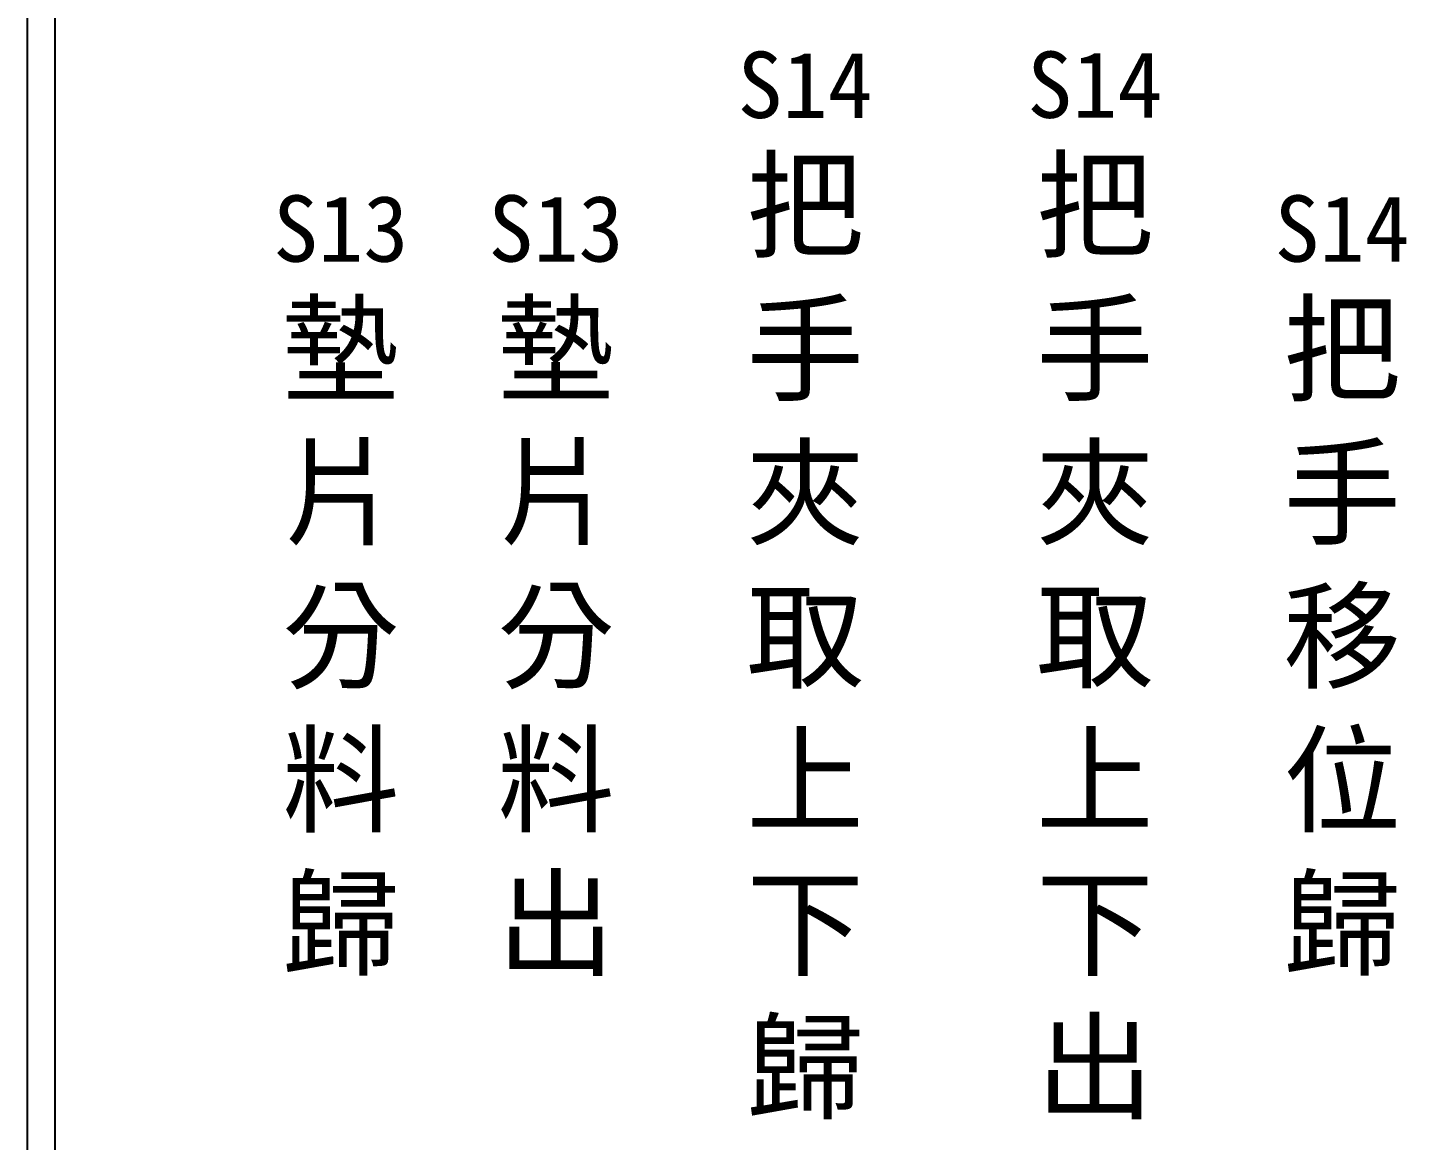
# Model space of a CAD drawing. Extents: x 325 to 612, y 3 to 207.
# Drawn here: x 325.3 to 387.7, y 47.6 to 98 of the extents above; entities that cross this region are included whole.
import ezdxf

# ---------------------------------------------------------------- set-up
doc = ezdxf.new("R2010")
doc.units = 0
doc.layers.add('圖框層', color=7, linetype='CONTINUOUS')
doc.layers.add('標尺寸層', color=3, linetype='CONTINUOUS')
doc.styles.add('CNS', font='romanc.shx', dxfattribs={"bigfont": 'chineset.shx'})

msp = doc.modelspace()

# ---------------------------------------------------------------- linework, layer by layer
at = {"layer": '圖框層', "color": 7}
for p, q in [((325.319, 3), (325.319, 206.969)), ((326.569, 4.25), (326.569, 205.719))]:
    msp.add_line(p, q, dxfattribs=at)

# ---------------------------------------------------------------- texts
at = {"layer": '標尺寸層', "color": 7, "char_height": 3.9, "width": 4.96081, "attachment_point": 5, "style": 'CNS'}
for s, insert in [('{\\fDFKai-SB|b0|i0|c136|p65;\\H0.76923x;S14\\H1.3x;把手夾取上下歸}', (360.517, 72.757)), ('{\\fDFKai-SB|b0|i0|c136|p65;\\H0.76923x;S14\\H1.3x;把手夾取上下出}', (373.63, 72.757)), ('{\\fDFKai-SB|b0|i0|c136|p65;\\H0.76923x;S13\\H1.3x;墊片分料歸}', (339.496, 72.753)), ('{\\fDFKai-SB|b0|i0|c136|p65;\\H0.76923x;S13\\H1.3x;墊片分料出}', (349.236, 72.753)), ('{\\fDFKai-SB|b0|i0|c136|p65;\\H0.76923x;S14\\H1.3x;把手移位歸}', (384.822, 72.753))]:
    msp.add_mtext(s, dxfattribs=dict(at, insert=insert))

doc.saveas('drawing.dxf')
